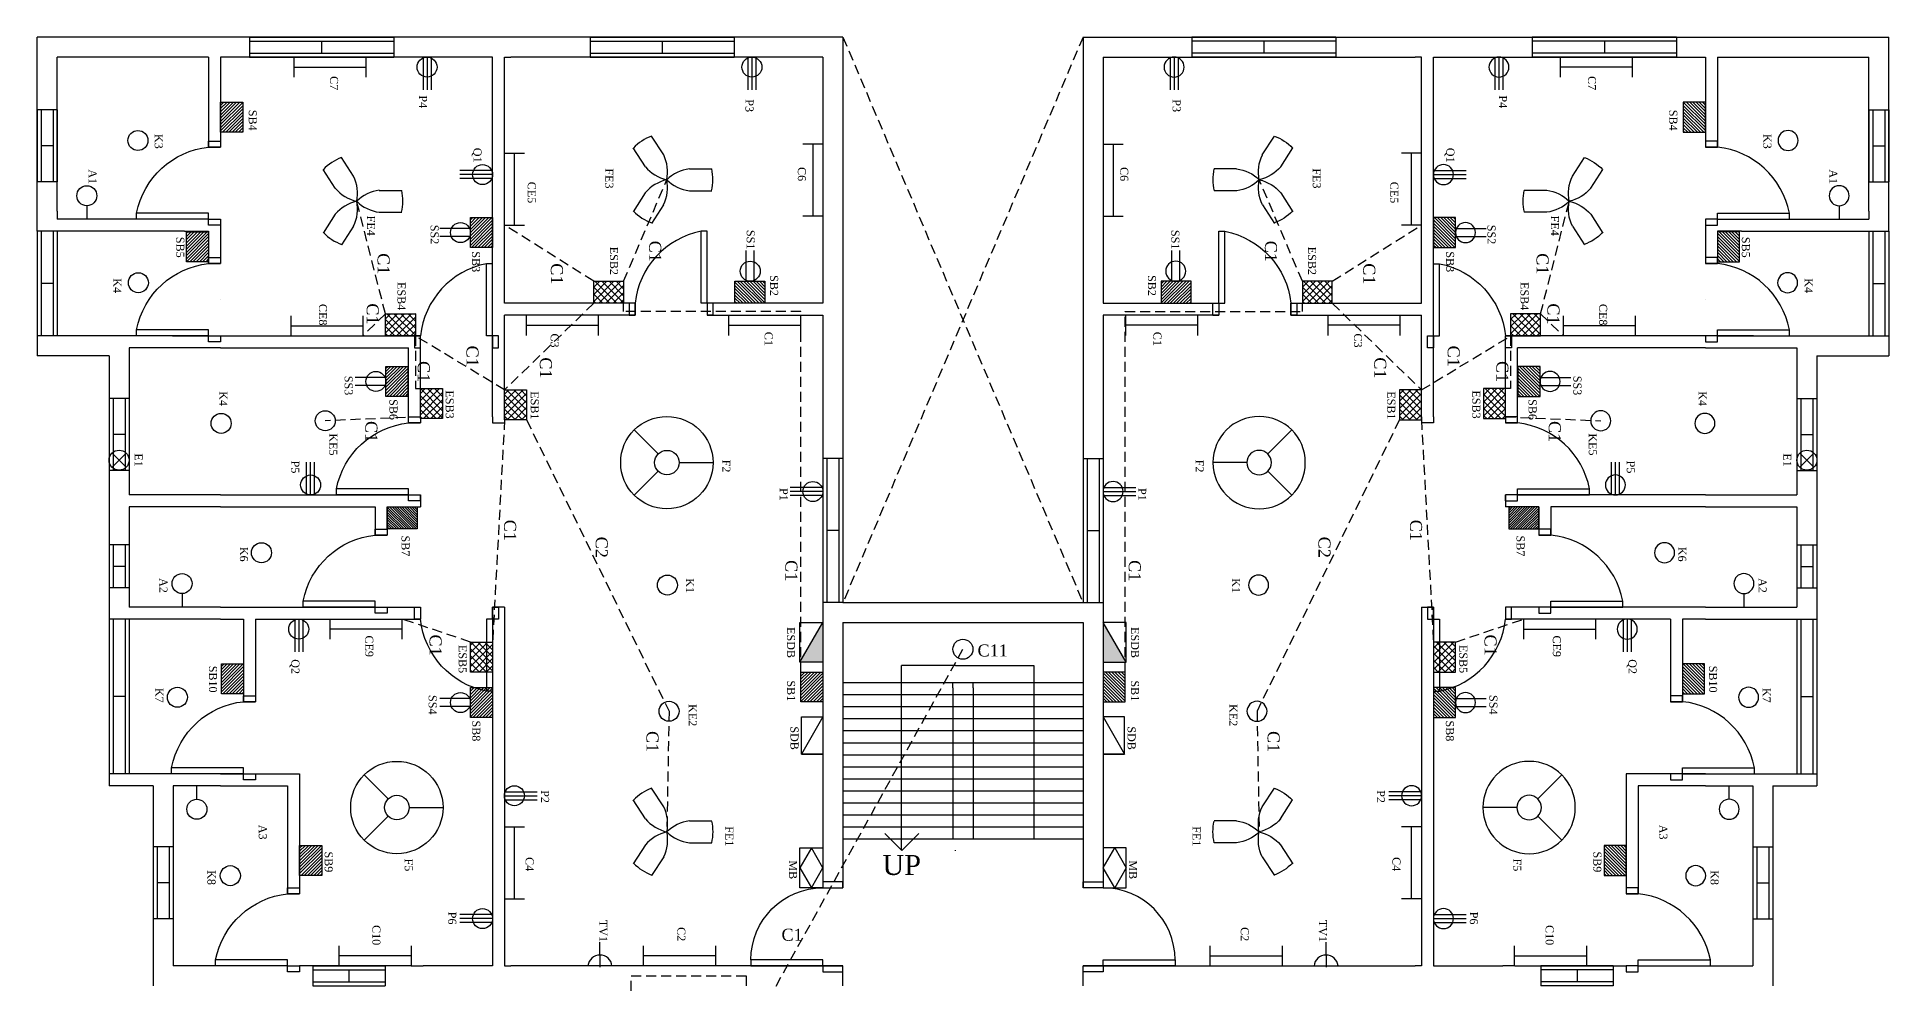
# Model space of a CAD drawing. Header units: inches. Extents: x -1254 to -329, y -221 to 1054.
# Drawn here: x -1254 to -329, y 580 to 1054 of the extents above; entities that cross this region are included whole.
import ezdxf

# ---------------------------------------------------------------- set-up
doc = ezdxf.new("R2010")
doc.units = ezdxf.units.IN
doc.header["$LTSCALE"] = 20
doc.header["$MEASUREMENT"] = 0
doc.linetypes.add('HIDDEN', pattern=[0.375, 0.25, -0.125])
for name, color, linetype in [('Doors', 210, 'Continuous'), ('Emergency', 10, 'HIDDEN'), ('Entire Floor', 18, 'Continuous'), ('Fittings', 18, 'Continuous'), ('Void', 18, 'HIDDEN'), ('Walls', 7, 'Continuous'), ('Windows', 40, 'Continuous')]:
    doc.layers.add(name, color=color, linetype=linetype)
doc.styles.get("Standard").update_dxf_attribs({"font": 'times.ttf', "height": 24})

# ---------------------------------------------------------------- blocks, each defined once
blk = doc.blocks.new('Ceiling Light')
at = {"layer": 'Fittings'}
blk.add_circle((0, 0), 5, dxfattribs=at)
blk = doc.blocks.new('Large Window')
at = {"layer": 'Windows'}
for p, q in [((0, 10), (72, 10)), ((0, 10), (0, 0)), ((72, 10), (72, 0)), ((0, 8), (72, 8)), ((0, 2), (72, 2)), ((0, 0), (72, 0)), ((36, 8), (36, 2))]:
    blk.add_line(p, q, dxfattribs=at)
blk = doc.blocks.new('Scaled Window')
at = {"layer": 'Windows'}
blk.add_blockref('Large Window', (0, 0), dxfattribs=at)
blk = doc.blocks.new('Door')
at = {"layer": 'Doors'}
for p, q in [((-6, 6), (-6, 42)), ((-3, 42), (-6, 42)), ((-3, 6), (-3, 42)), ((-3, 6), (-6, 6))]:
    blk.add_line(p, q, dxfattribs=at)
for points in [[(-42, 0), (-39, 0), (-39, 6), (-42, 6)], [(-3, 0), (0, 0), (0, 6), (-3, 6)]]:
    blk.add_lwpolyline(points, close=True, dxfattribs=at)
blk.add_arc((1.8, 1.73), 41.02, 100.95903, 174.02298, dxfattribs=at)
blk = doc.blocks.new('mirrored door')
at = {"layer": 'Doors', "xscale": -1}
blk.add_blockref('Door', (-42, 0), dxfattribs=at)
blk = doc.blocks.new('Main Door')
at = {"layer": 'Doors'}
for p, q in [((-3, 10), (-3, 46)), ((-3, 46), (0, 46)), ((0, 46), (0, 10)), ((-42, 0), (-42, 10)), ((-42, 10), (-39, 10)), ((-39, 10), (-39, 0)), ((0, 10), (-3, 10)), ((0, 0), (0, 10)), ((0, 10), (3, 10)), ((3, 10), (3, 0)), ((-39, 0), (-42, 0)), ((3, 0), (0, 0))]:
    blk.add_line(p, q, dxfattribs=at)
blk.add_arc((-3, 10), 36, 90, 180, dxfattribs=at)
blk = doc.blocks.new('Fan')
at = {"layer": 'Fittings'}
for p, q in [((0, 6.12), (0, 23.07)), ((-4.32, -4.32), (-16.32, -16.32)), ((4.32, -4.32), (16.32, -16.32))]:
    blk.add_line(p, q, dxfattribs=at)
for radius in [23.07, 6.12]:
    blk.add_circle((0, 0), radius, dxfattribs=at)
blk = doc.blocks.new('Tube Light')
at = {"layer": 'Fittings'}
for p, q in [((0, 0), (-10, 0)), ((-5, 0), (-5, -36)), ((0, -36), (-10, -36))]:
    blk.add_line(p, q, dxfattribs=at)
blk = doc.blocks.new('3 pin socket')
at = {"layer": 'Fittings'}
for p, q in [((-0.42, 2), (-16.42, 2)), ((0, 0), (-16.42, 0)), ((-0.42, -2), (-16.42, -2))]:
    blk.add_line(p, q, dxfattribs=at)
blk.add_circle((-5, 0), 5, dxfattribs=at)
blk = doc.blocks.new('2 pin socket')
at = {"layer": 'Fittings'}
for p, q in [((0.42, 2), (15.36, 2)), ((0.42, -2), (15.36, -2))]:
    blk.add_line(p, q, dxfattribs=at)
blk.add_circle((5, 0), 5, dxfattribs=at)
blk = doc.blocks.new('Wall Light')
at = {"layer": 'Fittings'}
blk.add_line((-6.74, 0), (0, 0), dxfattribs=at)
blk.add_circle((-11.74, 0), 5, dxfattribs=at)
blk = doc.blocks.new('SB New')
at = {"layer": 'Fittings'}
blk.add_lwpolyline([(0, 14.97), (11.03, 14.97), (11.03, 0), (0, 0)], close=True, dxfattribs=at)
blk = doc.blocks.new('SBB')
at = {"layer": 'Fittings'}
h = blk.add_hatch(dxfattribs=at)
h.set_pattern_fill('ANSI31', color=256, scale=7, style=0)
h.set_pattern_definition([(45, (139.0876, 45.9902), (-0.6187184, 0.6187184), [])])
h.paths.add_polyline_path([(-0.04, 14.97), (10.99, 14.97), (10.99, 0), (-0.04, 0)])
blk = doc.blocks.new('Switch Board New')
at = {"layer": 'Fittings'}
h = blk.add_hatch(dxfattribs=at)
h.set_pattern_fill('ANSI31', color=256, scale=9, style=0)
h.set_pattern_definition([(45, (175.8461, 25.8349), (-0.795495, 0.795495), [])])
h.paths.add_polyline_path([(0, 14.97), (11.03, 14.97), (11.03, 0), (0, 0)])
blk.add_blockref('SB New', (0, 0), dxfattribs=at)
blk = doc.blocks.new('Emergency Switch Board')
at = {"layer": 'Fittings'}
h = blk.add_hatch(dxfattribs=at)
h.set_pattern_fill('ANSI37', color=256, scale=20, style=0)
h.set_pattern_definition([(45, (255.487, -103.99), (-1.767767, 1.767767), []), (135, (255.487, -103.99), (-1.767767, -1.767767), [])])
h.paths.add_polyline_path([(0, 14.97), (11.03, 14.97), (11.03, 0), (0, 0)])
blk.add_lwpolyline([(0, 14.97), (11.03, 14.97), (11.03, 0), (0, 0)], close=True, dxfattribs=at)
blk = doc.blocks.new('Fan 2')
at = {"layer": 'Fittings'}
for p, q in [((-5.45, 11.3), (-5.44, 22.48)), ((5.46, 11.29), (5.45, 22.48)), ((-12.46, -1.53), (-21.85, -7.6)), ((12.45, -1.54), (21.84, -7.63)), ((-6.54, -10.7), (-15.94, -16.75)), ((6.53, -10.71), (15.93, -16.77))]:
    blk.add_line(p, q, dxfattribs=at)
for centre, radius, start, end in [((-0.14, 0.11), 22.98, 75.91468, 103.3202), ((13.84, 13.65), 19.44, 186.94718, 224.59395), ((-13.83, 13.65), 19.44, 315.37409, 353.02087), ((-3.99, -18.96), 19.37, 78.10291, 115.90013), ((3.97, -18.96), 19.37, 64.03867, 101.83588), ((-0.14, 0.11), 22.98, 199.53348, 226.93942), ((-19.05, 4.29), 19.52, 309.83772, 347.29761), ((19.05, 4.27), 19.52, 192.64119, 230.10108), ((-0.14, 0.11), 22.98, 313.39695, 340.80356)]:
    blk.add_arc(centre, radius, start, end, dxfattribs=at)

msp = doc.modelspace()

# ---------------------------------------------------------------- hatches: boundary and pattern name
at = {"layer": 'Fittings'}
for points in [[(-861.61, 741.62), (-861.59, 761.53), (-873.11, 741.62)], [(-710.07, 741.62), (-721.59, 761.53), (-721.56, 741.62)]]:
    msp.add_hatch(color=256, dxfattribs=at).paths.add_polyline_path(points)

# ---------------------------------------------------------------- linework, layer by layer
at = {"layer": 'Defpoints'}
for p, q in [((-1026.69, 864.23), (-1026.69, 1043.96)), ((-1020.69, 920.96), (-1020.69, 1043.96)), ((-1020.69, 1043.96), (-1017.59, 1043.96)), ((-562.48, 1043.96), (-565.59, 1043.96)), ((-562.48, 920.96), (-562.48, 1043.96)), ((-556.48, 864.23), (-556.48, 1043.96)), ((-1254.34, 956.96), (-1254.34, 966.96)), ((-328.84, 956.96), (-328.84, 966.96)), ((-1254.34, 956.96), (-1254.34, 904.71)), ((-1218.34, 956.96), (-1244.34, 956.96)), ((-1244.34, 956.96), (-1244.34, 904.71)), ((-1208.34, 956.96), (-1218.34, 956.96)), ((-1180.59, 956.96), (-1168.59, 956.96)), ((-402.59, 956.96), (-414.59, 956.96)), ((-374.84, 956.96), (-364.84, 956.96)), ((-364.84, 956.96), (-338.84, 956.96)), ((-338.84, 956.96), (-338.84, 904.71)), ((-328.84, 956.96), (-328.84, 904.71)), ((-1017.59, 920.96), (-1020.73, 920.96)), ((-565.59, 920.96), (-562.44, 920.96)), ((-1017.59, 914.96), (-1020.74, 914.96)), ((-1020.69, 864.23), (-1020.69, 914.96)), ((-916.44, 914.96), (-861.59, 914.96)), ((-666.74, 914.96), (-721.59, 914.96)), ((-565.59, 914.96), (-562.44, 914.96)), ((-562.48, 864.23), (-562.48, 914.96)), ((-1254.34, 904.71), (-1254.34, 894.71)), ((-1218.34, 904.71), (-1244.34, 904.71)), ((-1208.34, 904.71), (-1218.34, 904.71)), ((-1180.59, 904.71), (-1162.59, 904.71)), ((-1068.71, 861.23), (-1068.71, 898.71)), ((-1062.71, 864.23), (-1062.71, 904.71)), ((-520.47, 864.23), (-520.47, 904.71)), ((-514.47, 861.23), (-514.47, 898.71)), ((-402.59, 904.71), (-420.59, 904.71)), ((-374.84, 904.71), (-364.84, 904.71)), ((-364.84, 904.71), (-338.84, 904.71)), ((-328.84, 904.71), (-328.84, 894.71)), ((-1244.34, 894.71), (-1254.34, 894.71)), ((-1218.34, 894.71), (-1244.34, 894.71)), ((-364.84, 894.71), (-338.84, 894.71)), ((-338.84, 894.71), (-328.84, 894.71)), ((-1026.69, 864.23), (-1026.69, 861.23)), ((-1026.69, 861.23), (-1020.75, 861.23)), ((-556.48, 861.23), (-562.42, 861.23)), ((-556.48, 864.23), (-556.48, 861.23)), ((-1068.71, 819.21), (-1062.71, 819.21)), ((-1062.71, 822.23), (-1062.71, 819.21)), ((-520.47, 822.23), (-520.47, 819.21)), ((-514.47, 819.21), (-520.47, 819.21)), ((-1067.34, 769.21), (-1062.71, 769.21)), ((-1023.59, 769.21), (-1023.69, 769.21)), ((-559.59, 769.21), (-559.48, 769.21)), ((-515.84, 769.21), (-520.47, 769.21)), ((-1067.34, 763.21), (-1062.71, 763.21)), ((-515.84, 763.21), (-520.47, 763.21)), ((-1067.34, 589.96), (-1061.34, 589.96)), ((-1020.78, 589.96), (-1017.59, 589.96)), ((-851.59, 589.96), (-851.59, 589.96)), ((-851.59, 579.96), (-851.59, 589.96)), ((-851.59, 589.96), (-851.59, 589.96)), ((-731.59, 589.96), (-731.59, 589.96)), ((-731.59, 579.96), (-731.59, 589.96)), ((-731.59, 589.96), (-731.59, 589.96)), ((-562.4, 589.96), (-565.59, 589.96)), ((-515.84, 589.96), (-521.84, 589.96))]:
    msp.add_line(p, q, dxfattribs=at)
at = {"layer": 'Emergency'}
for p, q in [((-961.18, 931.99), (-939.64, 982.66)), ((-621.99, 931.99), (-643.53, 982.66)), ((-1080.25, 915.74), (-1094.58, 971.94)), ((-502.93, 915.74), (-488.6, 971.94)), ((-976.15, 931.99), (-1020.69, 959.96)), ((-607.02, 931.99), (-562.48, 959.96)), ((-976.15, 920.96), (-1020.69, 877.7)), ((-961.2, 916.84), (-961.18, 920.96)), ((-872.62, 916.84), (-961.2, 916.84)), ((-872.62, 736.77), (-872.62, 916.84)), ((-710.56, 736.77), (-710.56, 916.84)), ((-710.56, 916.84), (-621.97, 916.84)), ((-621.97, 916.84), (-621.99, 920.96)), ((-607.02, 920.96), (-562.48, 877.7)), ((-1080.25, 915.74), (-1091.5, 904.71)), ((-502.93, 915.74), (-491.67, 904.71)), ((-1020.69, 877.7), (-1065.28, 904.71)), ((-1065.28, 904.71), (-1065.28, 878.41)), ((-562.48, 877.7), (-517.9, 904.71)), ((-517.9, 904.71), (-517.9, 878.41)), ((-1065.28, 878.41), (-1062.71, 878.32)), ((-517.9, 878.41), (-520.47, 878.32)), ((-1062.71, 864.23), (-1110.31, 862.28)), ((-1020.69, 862.73), (-1026.69, 751.72)), ((-1009.66, 862.73), (-938.51, 717.16)), ((-573.51, 862.73), (-644.66, 717.16)), ((-562.48, 862.73), (-556.48, 751.72)), ((-520.47, 864.23), (-472.87, 862.28)), ((-1037.72, 751.72), (-1071.87, 763.23)), ((-545.45, 751.72), (-511.3, 763.23)), ((-885, 579.93), (-791.64, 748.15)), ((-938.51, 717.16), (-939.59, 656.92)), ((-644.66, 717.16), (-643.59, 656.92)), ((-957.39, 247.45), (-957.39, 584.95)), ((-957.39, 584.95), (-899.94, 584.95)), ((-899.94, 584.95), (-899.94, 579.93))]:
    msp.add_line(p, q, dxfattribs=at)
at = {"layer": 'Entire Floor'}
for p, q in [((-776.59, 771.48), (-731.59, 771.48)), ((-776.59, 761.48), (-731.59, 761.48)), ((-822.27, 647.73), (-822.27, 739.98)), ((-796.59, 728.81), (-796.59, 731.48)), ((-795.41, 739.98), (-756.21, 739.98)), ((-786.59, 728.81), (-786.59, 731.48)), ((-776.59, 731.48), (-731.59, 731.48)), ((-756.21, 739.98), (-756.21, 653.48)), ((-796.59, 728.81), (-796.59, 653.48)), ((-786.59, 728.81), (-786.59, 653.48)), ((-776.59, 725.48), (-731.59, 725.48)), ((-776.59, 719.48), (-731.59, 719.48)), ((-776.59, 713.48), (-731.59, 713.48)), ((-776.59, 707.48), (-731.59, 707.48)), ((-776.59, 701.48), (-731.59, 701.48)), ((-776.59, 695.48), (-731.59, 695.48)), ((-776.59, 689.48), (-731.59, 689.48)), ((-776.59, 683.48), (-731.59, 683.48)), ((-776.59, 683.48), (-731.59, 683.48)), ((-776.59, 677.48), (-731.59, 677.48)), ((-776.59, 671.48), (-731.59, 671.48)), ((-776.59, 665.48), (-731.59, 665.48)), ((-776.59, 659.48), (-731.59, 659.48)), ((-776.59, 653.48), (-731.59, 653.48))]:
    msp.add_line(p, q, dxfattribs=at)
at = {"layer": 'Fittings'}
for p, q in [((-1213.34, 842.59), (-1216.87, 846.13)), ((-1213.34, 842.59), (-1216.87, 839.06)), ((-1213.34, 842.59), (-1209.8, 846.13)), ((-1213.34, 842.59), (-1209.8, 839.06)), ((-369.84, 842.59), (-373.37, 846.13)), ((-369.84, 842.59), (-373.37, 839.06)), ((-369.84, 842.59), (-366.3, 846.13)), ((-369.84, 842.59), (-366.3, 839.06)), ((-851.59, 771.48), (-776.59, 771.48)), ((-873.11, 741.62), (-861.59, 761.53)), ((-851.59, 761.48), (-776.59, 761.48)), ((-710.07, 741.62), (-721.59, 761.53)), ((-851.59, 731.48), (-776.59, 731.48)), ((-795.41, 739.98), (-822.27, 739.98)), ((-851.59, 725.48), (-776.59, 725.48)), ((-861.61, 714.37), (-872.33, 695.78)), ((-851.59, 719.48), (-776.59, 719.48)), ((-851.59, 713.48), (-776.59, 713.48)), ((-721.57, 714.37), (-710.84, 695.78)), ((-851.59, 707.48), (-776.59, 707.48)), ((-872.33, 695.78), (-861.61, 695.78)), ((-851.59, 701.48), (-776.59, 701.48)), ((-851.59, 695.48), (-776.59, 695.48)), ((-710.84, 695.78), (-721.57, 695.78)), ((-851.59, 689.48), (-776.59, 689.48)), ((-851.59, 683.48), (-776.59, 683.48)), ((-851.59, 677.48), (-776.59, 677.48)), ((-851.59, 671.48), (-776.59, 671.48)), ((-851.59, 665.48), (-776.59, 665.48)), ((-851.59, 659.48), (-776.59, 659.48)), ((-867.38, 648.97), (-873.13, 639.01)), ((-861.64, 639.01), (-867.38, 648.97)), ((-851.59, 653.48), (-776.59, 653.48)), ((-822.22, 647.68), (-830.71, 656.16)), ((-822.22, 647.68), (-813.74, 656.17)), ((-721.54, 639.01), (-715.79, 648.97)), ((-715.79, 648.97), (-710.05, 639.01)), ((-873.13, 639.01), (-867.38, 629.05)), ((-867.38, 629.05), (-861.64, 639.01)), ((-795.38, 647.53), (-795.41, 647.82)), ((-715.79, 629.05), (-721.54, 639.01)), ((-710.05, 639.01), (-715.79, 629.05)), ((-973.02, 595.41), (-973.02, 601.76)), ((-610.16, 595.41), (-610.16, 601.76)), ((-973.02, 595.41), (-973.02, 589.38)), ((-610.16, 595.41), (-610.16, 589.38))]:
    msp.add_line(p, q, dxfattribs=at)
for points in [[(-890.58, 931.99), (-890.58, 920.96), (-905.55, 920.96), (-905.55, 931.99)], [(-692.59, 931.99), (-692.59, 920.96), (-677.62, 920.96), (-677.62, 931.99)], [(-861.59, 761.53), (-861.61, 741.62), (-873.11, 741.62), (-873.11, 761.53)], [(-721.59, 761.53), (-721.56, 741.62), (-710.07, 741.62), (-710.07, 761.53)], [(-861.61, 714.37), (-861.61, 695.78), (-872.33, 695.78), (-872.33, 714.37)], [(-721.57, 714.37), (-721.57, 695.78), (-710.84, 695.78), (-710.84, 714.37)], [(-861.64, 648.97), (-861.64, 629.05), (-873.13, 629.05), (-873.13, 648.97)], [(-721.54, 648.97), (-721.54, 629.05), (-710.05, 629.05), (-710.05, 648.97)]]:
    msp.add_lwpolyline(points, close=True, dxfattribs=at)
for centre in [(-1213.34, 842.59), (-369.84, 842.59)]:
    msp.add_circle(centre, 5, dxfattribs=at)
for centre, start, end in [((-973.02, 589.38), 5.52893, 173.95218), ((-610.16, 589.38), 6.04782, 174.47107)]:
    msp.add_arc(centre, 6.03, start, end, dxfattribs=at)
at = {"layer": 'Void'}
for p, q in [((-851.59, 1053.96), (-731.59, 771.48)), ((-731.59, 1053.96), (-851.59, 771.48))]:
    msp.add_line(p, q, dxfattribs=at)
at = {"layer": 'Walls'}
for p, q in [((-1254.34, 966.96), (-1254.34, 1053.96)), ((-1218.34, 1053.96), (-1254.34, 1053.96)), ((-851.59, 1053.96), (-1218.34, 1053.96)), ((-851.59, 1053.96), (-851.59, 771.48)), ((-731.59, 1053.96), (-731.59, 771.48)), ((-731.59, 1053.96), (-364.84, 1053.96)), ((-364.84, 1053.96), (-328.84, 1053.96)), ((-328.84, 966.96), (-328.84, 1053.96)), ((-1244.34, 966.96), (-1244.34, 1043.96)), ((-1218.34, 1043.96), (-1244.34, 1043.96)), ((-1208.34, 1043.96), (-1218.34, 1043.96)), ((-1168.59, 1043.96), (-1208.34, 1043.96)), ((-1168.59, 1043.96), (-1168.59, 998.97)), ((-1168.59, 1043.96), (-1168.59, 998.97)), ((-1162.59, 1043.96), (-1162.59, 998.97)), ((-1162.59, 1043.96), (-1162.59, 998.97)), ((-1026.69, 1043.96), (-1162.59, 1043.96)), ((-861.59, 1043.96), (-1017.59, 1043.96)), ((-861.59, 1043.96), (-861.59, 920.96)), ((-721.59, 1043.96), (-721.59, 920.96)), ((-721.59, 1043.96), (-565.59, 1043.96)), ((-556.48, 1043.96), (-420.59, 1043.96)), ((-420.59, 1043.96), (-420.59, 998.97)), ((-420.59, 1043.96), (-420.59, 998.97)), ((-414.59, 1043.96), (-414.59, 998.97)), ((-414.59, 1043.96), (-414.59, 998.97)), ((-414.59, 1043.96), (-374.84, 1043.96)), ((-374.84, 1043.96), (-364.84, 1043.96)), ((-364.84, 1043.96), (-338.84, 1043.96)), ((-338.84, 966.96), (-338.84, 1043.96)), ((-1168.59, 998.97), (-1162.59, 998.97)), ((-414.59, 998.97), (-420.59, 998.97)), ((-1244.34, 966.96), (-1244.34, 962.96)), ((-1208.34, 962.96), (-1244.34, 962.96)), ((-1168.59, 962.96), (-1208.34, 962.96)), ((-1168.59, 962.96), (-1162.59, 962.96)), ((-1162.59, 962.96), (-1162.59, 956.96)), ((-420.59, 962.96), (-420.59, 956.96)), ((-414.59, 962.96), (-420.59, 962.96)), ((-414.59, 962.96), (-374.84, 962.96)), ((-374.84, 962.96), (-338.84, 962.96)), ((-338.84, 966.96), (-338.84, 962.96)), ((-1186.59, 956.96), (-1208.34, 956.96)), ((-1180.59, 956.96), (-1186.59, 956.96)), ((-1168.59, 956.96), (-1168.59, 940.78)), ((-1162.59, 956.96), (-1162.59, 940.78)), ((-420.59, 956.96), (-420.59, 940.78)), ((-414.59, 956.96), (-414.59, 940.78)), ((-402.59, 956.96), (-396.59, 956.96)), ((-396.59, 956.96), (-374.84, 956.96)), ((-1168.59, 940.78), (-1162.59, 940.78)), ((-414.59, 940.78), (-420.59, 940.78)), ((-1162.59, 922.71), (-1162.59, 922.71)), ((-955.43, 920.96), (-1017.59, 920.96)), ((-955.43, 920.96), (-955.43, 914.96)), ((-861.59, 920.96), (-919.44, 920.96)), ((-919.44, 920.96), (-919.44, 914.96)), ((-721.59, 920.96), (-663.74, 920.96)), ((-663.74, 920.96), (-663.74, 914.96)), ((-627.74, 920.96), (-565.59, 920.96)), ((-627.74, 920.96), (-627.74, 914.96)), ((-420.58, 922.71), (-420.59, 922.71)), ((-955.46, 914.96), (-1017.59, 914.96)), ((-955.46, 914.96), (-955.43, 914.96)), ((-916.44, 914.96), (-919.44, 914.96)), ((-861.59, 914.96), (-861.59, 628.96)), ((-721.59, 914.96), (-721.59, 628.96)), ((-666.74, 914.96), (-663.74, 914.96)), ((-627.72, 914.96), (-627.74, 914.96)), ((-627.72, 914.96), (-565.59, 914.96)), ((-1186.59, 904.71), (-1208.34, 904.71)), ((-1208.34, 898.71), (-1208.34, 825.21)), ((-1162.59, 898.71), (-1208.34, 898.71)), ((-1186.59, 904.71), (-1180.59, 904.71)), ((-1162.59, 904.71), (-1062.71, 904.71)), ((-1162.59, 898.71), (-1068.71, 898.71)), ((-420.59, 904.71), (-520.47, 904.71)), ((-420.59, 898.71), (-514.47, 898.71)), ((-420.59, 898.71), (-374.84, 898.71)), ((-396.59, 904.71), (-402.59, 904.71)), ((-396.59, 904.71), (-374.84, 904.71)), ((-374.84, 898.71), (-374.84, 825.21)), ((-1218.34, 894.71), (-1218.34, 679.96)), ((-364.84, 894.71), (-364.84, 679.96)), ((-1068.71, 861.23), (-1062.71, 861.23)), ((-1062.71, 864.23), (-1062.71, 861.23)), ((-1020.69, 861.23), (-1020.75, 861.23)), ((-1020.69, 864.23), (-1020.69, 861.23)), ((-562.48, 864.23), (-562.48, 861.23)), ((-562.48, 861.23), (-562.42, 861.23)), ((-520.47, 864.23), (-520.47, 861.23)), ((-514.47, 861.23), (-520.47, 861.23)), ((-1162.59, 825.21), (-1208.34, 825.21)), ((-1162.59, 825.21), (-1067.34, 825.21)), ((-1067.34, 825.21), (-1062.71, 825.21)), ((-1062.71, 822.23), (-1062.71, 825.21)), ((-515.84, 825.21), (-520.47, 825.21)), ((-520.47, 822.23), (-520.47, 825.21)), ((-420.59, 825.21), (-515.84, 825.21)), ((-420.59, 825.21), (-374.84, 825.21)), ((-1208.34, 819.21), (-1208.34, 769.21)), ((-1162.59, 819.21), (-1208.34, 819.21)), ((-1162.59, 819.21), (-1085.34, 819.21)), ((-1085.34, 819.21), (-1085.34, 805.21)), ((-1079.34, 819.21), (-1079.34, 806.41)), ((-1079.34, 819.21), (-1068.71, 819.21)), ((-503.84, 819.21), (-514.47, 819.21)), ((-503.84, 819.21), (-503.84, 806.41)), ((-497.84, 819.21), (-497.84, 805.21)), ((-420.59, 819.21), (-497.84, 819.21)), ((-420.59, 819.21), (-374.84, 819.21)), ((-374.84, 819.21), (-374.84, 769.21)), ((-1085.34, 805.21), (-1079.34, 805.21)), ((-1079.34, 806.41), (-1079.34, 805.21)), ((-503.84, 806.41), (-503.84, 805.21)), ((-497.84, 805.21), (-503.84, 805.21)), ((-1162.59, 769.21), (-1208.34, 769.21)), ((-1162.59, 769.21), (-1085.34, 769.21)), ((-1085.34, 769.21), (-1079.34, 769.21)), ((-1079.34, 769.21), (-1067.34, 769.21)), ((-1062.71, 769.21), (-1062.71, 763.21)), ((-1026.69, 769.21), (-1026.69, 589.96)), ((-1023.69, 769.21), (-1026.69, 769.21)), ((-1020.78, 769.21), (-1023.59, 769.21)), ((-1020.78, 769.21), (-1020.78, 589.96)), ((-562.4, 769.21), (-562.4, 589.96)), ((-562.4, 769.21), (-559.59, 769.21)), ((-559.48, 769.21), (-556.48, 769.21)), ((-556.48, 769.21), (-556.48, 589.96)), ((-520.47, 769.21), (-520.47, 763.21)), ((-503.84, 769.21), (-515.84, 769.21)), ((-497.84, 769.21), (-503.84, 769.21)), ((-420.59, 769.21), (-497.84, 769.21)), ((-420.59, 769.21), (-374.84, 769.21)), ((-1208.34, 763.21), (-1208.34, 685.96)), ((-1162.59, 763.21), (-1208.34, 763.21)), ((-1162.59, 763.21), (-1151.09, 763.21)), ((-1151.09, 763.21), (-1151.09, 721.81)), ((-1145.09, 763.21), (-1145.09, 723.19)), ((-1145.09, 763.21), (-1067.34, 763.21)), ((-851.59, 761.48), (-851.59, 628.96)), ((-731.59, 761.48), (-731.59, 628.96)), ((-438.09, 763.21), (-515.84, 763.21)), ((-438.09, 763.21), (-438.09, 723.19)), ((-432.09, 763.21), (-432.09, 721.81)), ((-420.59, 763.21), (-432.09, 763.21)), ((-420.59, 763.21), (-374.84, 763.21)), ((-374.84, 763.21), (-374.84, 685.96)), ((-1145.09, 723.19), (-1145.09, 721.81)), ((-438.09, 723.19), (-438.09, 721.81)), ((-1151.09, 721.81), (-1145.09, 721.81)), ((-432.09, 721.81), (-438.09, 721.81)), ((-1162.59, 685.96), (-1208.34, 685.96)), ((-1162.59, 685.96), (-1151.09, 685.96)), ((-1151.09, 685.96), (-1145.09, 685.96)), ((-1145.09, 685.96), (-1129.09, 685.96)), ((-1129.09, 685.96), (-1123.09, 685.96)), ((-1123.09, 685.96), (-1123.09, 627.46)), ((-460.09, 685.96), (-460.09, 627.46)), ((-454.09, 685.96), (-460.09, 685.96)), ((-438.09, 685.96), (-454.09, 685.96)), ((-432.09, 685.96), (-438.09, 685.96)), ((-420.59, 685.96), (-432.09, 685.96)), ((-420.59, 685.96), (-374.84, 685.96)), ((-1208.34, 679.96), (-1218.34, 679.96)), ((-1196.34, 679.96), (-1208.34, 679.96)), ((-1196.34, 679.96), (-1196.34, 589.96)), ((-1186.34, 679.96), (-1186.34, 589.96)), ((-1162.59, 679.96), (-1186.34, 679.96)), ((-1162.59, 679.96), (-1151.09, 679.96)), ((-1151.09, 679.96), (-1129.09, 679.96)), ((-1129.09, 679.96), (-1129.09, 625.96)), ((-454.09, 679.96), (-454.09, 625.96)), ((-432.09, 679.96), (-454.09, 679.96)), ((-420.59, 679.96), (-432.09, 679.96)), ((-420.59, 679.96), (-396.84, 679.96)), ((-396.84, 679.96), (-396.84, 589.96)), ((-386.84, 679.96), (-386.84, 589.96)), ((-386.84, 679.96), (-374.84, 679.96)), ((-374.84, 679.96), (-364.84, 679.96)), ((-1129.09, 625.96), (-1123.09, 625.96)), ((-1123.09, 627.46), (-1123.09, 625.96)), ((-861.59, 628.96), (-851.59, 628.96)), ((-721.59, 628.96), (-731.59, 628.96)), ((-460.09, 627.46), (-460.09, 625.96)), ((-454.09, 625.96), (-460.09, 625.96)), ((-1196.34, 589.96), (-1196.34, 579.96)), ((-1129.09, 589.96), (-1186.34, 589.96)), ((-1129.09, 589.96), (-1123.09, 589.96)), ((-1067.34, 589.96), (-1123.09, 589.96)), ((-1026.78, 589.96), (-1061.34, 589.96)), ((-861.59, 589.96), (-1017.59, 589.96)), ((-861.59, 589.96), (-851.59, 589.96)), ((-721.59, 589.96), (-731.59, 589.96)), ((-721.59, 589.96), (-565.59, 589.96)), ((-556.4, 589.96), (-521.84, 589.96)), ((-515.84, 589.96), (-460.09, 589.96)), ((-454.09, 589.96), (-460.09, 589.96)), ((-454.09, 589.96), (-396.84, 589.96)), ((-386.84, 589.96), (-386.84, 579.96))]:
    msp.add_line(p, q, dxfattribs=at)
at = {"layer": 'Windows'}
for p, q in [((-1244.34, 956.96), (-1254.34, 956.96)), ((-1254.34, 956.96), (-1254.34, 904.71)), ((-1252.34, 956.96), (-1252.34, 904.71)), ((-1246.34, 956.96), (-1246.34, 904.71)), ((-1244.34, 956.96), (-1244.34, 904.71)), ((-338.84, 956.96), (-338.84, 904.71)), ((-338.84, 956.96), (-328.84, 956.96)), ((-336.84, 956.96), (-336.84, 904.71)), ((-330.84, 956.96), (-330.84, 904.71)), ((-328.84, 956.96), (-328.84, 904.71)), ((-1246.34, 930.84), (-1252.34, 930.84)), ((-336.84, 930.84), (-330.84, 930.84)), ((-1244.34, 904.71), (-1254.34, 904.71)), ((-338.84, 904.71), (-328.84, 904.71)), ((-1208.34, 763.21), (-1218.34, 763.21)), ((-1218.34, 763.21), (-1218.34, 685.96)), ((-1216.34, 763.21), (-1216.34, 685.96)), ((-1210.34, 763.21), (-1210.34, 685.96)), ((-1208.34, 763.21), (-1208.34, 685.96)), ((-374.84, 763.21), (-364.84, 763.21)), ((-374.84, 763.21), (-374.84, 685.96)), ((-372.84, 763.21), (-372.84, 685.96)), ((-366.84, 763.21), (-366.84, 685.96)), ((-364.84, 763.21), (-364.84, 685.96)), ((-1210.34, 724.59), (-1216.34, 724.59)), ((-372.84, 724.59), (-366.84, 724.59)), ((-1208.34, 685.96), (-1218.34, 685.96)), ((-374.84, 685.96), (-364.84, 685.96))]:
    msp.add_line(p, q, dxfattribs=at)

# ---------------------------------------------------------------- block references
at = {"layer": 'Defpoints', "rotation": 180}
msp.add_blockref('mirrored door', (-1065.69, 769.21), dxfattribs=at)
at = {"layer": 'Defpoints', "xscale": -1, "rotation": 180}
msp.add_blockref('mirrored door', (-517.48, 769.21), dxfattribs=at)
at = {"layer": 'Doors'}
for name, p, rotation in [('mirrored door', (-1162.59, 1001.97), 90), ('mirrored door', (-1162.59, 943.78), 90), ('mirrored door', (-1062.71, 864.21), 90), ('mirrored door', (-1079.34, 808.21), 90), ('mirrored door', (-1145.09, 724.96), 90), ('Main Door', (-731.59, 589.96), 270), ('mirrored door', (-1123.09, 628.96), 90)]:
    msp.add_blockref(name, p, dxfattribs=dict(at, rotation=rotation))
at = {"layer": 'Doors', "xscale": -1}
for name, p, rotation in [('mirrored door', (-420.59, 1001.97), 270), ('mirrored door', (-420.59, 943.78), 270), ('mirrored door', (-520.47, 864.21), 270), ('mirrored door', (-503.84, 808.21), 270), ('mirrored door', (-438.09, 724.96), 270), ('Main Door', (-851.59, 589.96), 90), ('mirrored door', (-460.09, 628.96), 270)]:
    msp.add_blockref(name, p, dxfattribs=dict(at, rotation=rotation))
at = {"layer": 'Doors'}
for p in [(-916.44, 914.96), (-1023.71, 898.71)]:
    msp.add_blockref('Door', p, dxfattribs=at)
at = {"layer": 'Doors', "xscale": -1}
for p in [(-666.74, 914.96), (-559.46, 898.71)]:
    msp.add_blockref('Door', p, dxfattribs=at)
at = {"layer": 'Fittings'}
for name, p, rotation in [('Tube Light', (-1126.01, 1043.96), 90), ('3 pin socket', (-1059.44, 1043.96), 90), ('3 pin socket', (-897.09, 1043.96), 90), ('Ceiling Light', (-1203.91, 1002.29), 270), ('Fan 2', (-939.64, 982.66), 270), ('Fan 2', (-1094.58, 971.94), 270), ('Tube Light', (-1020.69, 959.96), 180), ('Wall Light', (-1229.45, 962.96), 270), ('Switch Board New', (-1026.69, 963.76), 180), ('Switch Board New', (-1168.59, 956.64), 180), ('2 pin socket', (-1037.72, 956.28), 180), ('2 pin socket', (-897.91, 931.99), 90), ('Ceiling Light', (-1203.71, 931.24), 270), ('Emergency Switch Board', (-961.18, 920.96), 90), ('Switch Board New', (-890.58, 920.96), 90), ('Tube Light', (-1127.5, 914.71), 90), ('Emergency Switch Board', (-1065.28, 904.71), 90), ('Tube Light', (-1009.95, 914.96), 90), ('Tube Light', (-908.73, 914.96), 90), ('Switch Board New', (-1068.95, 889.42), 180), ('2 pin socket', (-1079.98, 881.94), 180), ('Ceiling Light', (-1162.34, 860.99), 270), ('Ceiling Light', (-1110.31, 862.28), 270), ('Fan', (-939.58, 841.38), 270), ('3 pin socket', (-1117.61, 825.21), 270), ('SB New', (-1079.29, 819.25), 270), ('SBB', (-1079.29, 819.21), 270), ('Ceiling Light', (-1142.18, 796.37), 270), ('Wall Light', (-1181.86, 769.21), 270), ('Ceiling Light', (-939.32, 780.21), 270), ('3 pin socket', (-1123.57, 763.21), 90), ('Tube Light', (-1071.87, 753.23), 270), ('Emergency Switch Board', (-1026.69, 751.72), 180), ('Switch Board New', (-1151.09, 740.82), 180), ('Switch Board New', (-861.59, 736.77), 180), ('Ceiling Light', (-1184.19, 724.16), 270), ('2 pin socket', (-1037.72, 721.52), 180), ('Switch Board New', (-1026.69, 729), 180), ('Ceiling Light', (-938.51, 717.16), 270), ('Fan', (-1074.52, 669.09), 270), ('Wall Light', (-1174.46, 679.96), 90), ('3 pin socket', (-1020.78, 674.98), 180), ('Fan 2', (-939.59, 656.92), 270), ('Tube Light', (-1020.78, 623.48), 180), ('Ceiling Light', (-1157.74, 635.05), 270), ('Tube Light', (-1067.27, 589.96), 270), ('Tube Light', (-915.19, 589.96), 270)]:
    msp.add_blockref(name, p, dxfattribs=dict(at, rotation=rotation))
at = {"layer": 'Fittings', "xscale": -1}
for name, p, rotation in [('3 pin socket', (-686.08, 1043.96), 270), ('3 pin socket', (-523.73, 1043.96), 270), ('Tube Light', (-457.17, 1043.96), 270), ('Fan 2', (-643.53, 982.66), 90), ('Ceiling Light', (-379.27, 1002.29), 90), ('Tube Light', (-562.48, 959.96), 180), ('Fan 2', (-488.6, 971.94), 90), ('Wall Light', (-353.73, 962.96), 90), ('Switch Board New', (-556.48, 963.76), 180), ('2 pin socket', (-545.45, 956.28), 180), ('Switch Board New', (-414.59, 956.64), 180), ('2 pin socket', (-685.27, 931.99), 270), ('Ceiling Light', (-379.47, 931.24), 90), ('Switch Board New', (-692.59, 920.96), 270), ('Emergency Switch Board', (-621.99, 920.96), 270), ('Tube Light', (-674.44, 914.96), 270), ('Tube Light', (-573.23, 914.96), 270), ('Emergency Switch Board', (-517.9, 904.71), 270), ('Tube Light', (-455.67, 914.71), 270), ('Switch Board New', (-514.23, 889.42), 180), ('2 pin socket', (-503.2, 881.94), 180), ('Fan', (-643.59, 841.38), 90), ('Ceiling Light', (-472.87, 862.28), 90), ('Ceiling Light', (-420.83, 860.99), 90), ('3 pin socket', (-465.56, 825.21), 90), ('SB New', (-503.89, 819.25), 90), ('SBB', (-503.89, 819.21), 90), ('Ceiling Light', (-440.99, 796.37), 90), ('Ceiling Light', (-643.86, 780.21), 90), ('Wall Light', (-401.32, 769.21), 90), ('Tube Light', (-511.3, 753.23), 90), ('3 pin socket', (-459.61, 763.21), 270), ('Emergency Switch Board', (-556.48, 751.72), 180), ('Switch Board New', (-432.09, 740.82), 180), ('Switch Board New', (-721.59, 736.77), 180), ('Ceiling Light', (-644.66, 717.16), 90), ('Switch Board New', (-556.48, 729), 180), ('2 pin socket', (-545.45, 721.52), 180), ('Ceiling Light', (-398.98, 724.16), 90), ('Fan', (-508.66, 669.09), 90), ('Fan 2', (-643.59, 656.92), 90), ('3 pin socket', (-562.4, 674.98), 180), ('Wall Light', (-408.71, 679.96), 270), ('Tube Light', (-562.4, 623.48), 180), ('Ceiling Light', (-425.43, 635.05), 90), ('Tube Light', (-667.99, 589.96), 90), ('Tube Light', (-515.9, 589.96), 90)]:
    msp.add_blockref(name, p, dxfattribs=dict(at, rotation=rotation))
at = {"layer": 'Fittings'}
for name, p in [('Switch Board New', (-1162.59, 1006.44)), ('Tube Light', (-861.59, 1000.53)), ('3 pin socket', (-1026.69, 985.24)), ('Emergency Switch Board', (-1062.71, 863.35)), ('Emergency Switch Board', (-1020.69, 862.73)), ('3 pin socket', (-861.59, 826.93)), ('Ceiling Light', (-791.64, 748.15)), ('Switch Board New', (-1123.09, 635.19)), ('3 pin socket', (-1026.69, 613.59))]:
    msp.add_blockref(name, p, dxfattribs=at)
at = {"layer": 'Fittings', "xscale": -1}
for name, p in [('Switch Board New', (-420.59, 1006.44)), ('Tube Light', (-721.59, 1000.53)), ('3 pin socket', (-556.48, 985.24)), ('Emergency Switch Board', (-562.48, 862.73)), ('Emergency Switch Board', (-520.47, 863.35)), ('3 pin socket', (-721.59, 826.93)), ('Switch Board New', (-460.09, 635.19)), ('3 pin socket', (-556.48, 613.59))]:
    msp.add_blockref(name, p, dxfattribs=at)
at = {"layer": 'Windows'}
for p in [(-1148.11, 1043.96), (-977.94, 1043.96)]:
    msp.add_blockref('Large Window', p, dxfattribs=at)
for name, p, xscale in [('Large Window', (-605.23, 1043.96), -1), ('Large Window', (-435.07, 1043.96), -1), ('Scaled Window', (-1116.44, 579.96), 0.5), ('Scaled Window', (-466.74, 579.96), -0.5)]:
    msp.add_blockref(name, p, dxfattribs=dict(at, xscale=xscale))
for name, p, xscale, rotation in [('Scaled Window', (-1254.34, 1017.66), 0.5, 270), ('Scaled Window', (-328.84, 1017.66), -0.5, 90), ('Scaled Window', (-1218.34, 873.42), 0.5, 270), ('Scaled Window', (-364.84, 873.42), -0.5, 90), ('Large Window', (-721.59, 843.48), -1, 90), ('Scaled Window', (-1218.34, 800.35), 0.2999999999999545, 270), ('Scaled Window', (-364.84, 800.35), -0.2999999999999545, 90), ('Scaled Window', (-1196.34, 649.41), 0.5, 270), ('Scaled Window', (-386.84, 649.41), -0.5, 90)]:
    msp.add_blockref(name, p, dxfattribs=dict(at, xscale=xscale, rotation=rotation))
at = {"layer": 'Windows', "rotation": 270}
msp.add_blockref('Large Window', (-861.59, 843.48), dxfattribs=at)

# ---------------------------------------------------------------- texts
at = {"layer": 'Emergency', "char_height": 6, "rotation": 270}
for s, insert, width, attachment_point in [('C1', (-1078.14, 945.99), 19.17, 1), ('C1', (-942.41, 952.21), 19.17, 1), ('C1', (-640.77, 952.21), 19.17, 7), ('C1', (-505.03, 945.99), 19.17, 7), ('C1', (-991.53, 940.96), 19.17, 1), ('C1', (-591.64, 940.96), 19.17, 7), ('C1', (-1083.6, 920.93), 19.17, 1), ('C1', (-499.58, 920.93), 19.17, 7), ('C1', (-1033.71, 899.83), 33.4366, 1), ('C1', (-549.46, 899.83), 33.4366, 7), ('C1', (-1058.06, 892.11), 33.4366, 1), ('C1', (-997.04, 893.96), 33.4366, 1), ('C1', (-586.14, 893.96), 33.4366, 7), ('C1', (-525.12, 892.11), 33.4366, 7), ('C1', (-1084.24, 862.15), 19.17, 1), ('C1', (-498.93, 862.15), 19.17, 7), ('C1', (-1014.91, 812.84), 33.4366, 1), ('C1', (-568.26, 812.84), 33.4366, 7), ('C2', (-969.14, 804.38), 21.2537, 1), ('C2', (-614.03, 804.38), 21.2537, 7), ('C1', (-874.34, 792.69), 33.4366, 1), ('C1', (-708.84, 792.69), 33.4366, 7), ('C1', (-1052.15, 755.5), 19.17, 1), ('C1', (-531.03, 755.5), 19.17, 7), ('C1', (-943.75, 707.28), 19.17, 1), ('C1', (-639.43, 707.28), 19.17, 7)]:
    msp.add_mtext(s, dxfattribs=dict(at, insert=insert, width=width, attachment_point=attachment_point))
at = {"layer": 'Emergency', "insert": (-882.29, 608.54), "char_height": 6, "width": 46.8702, "attachment_point": 1}
msp.add_mtext('C1', dxfattribs=at)
at = {"layer": 'Fittings', "char_height": 4, "rotation": 270}
for s, insert, width, attachment_point in [('C7', (-1103.88, 1034.45), 13.6619, 1), ('C7', (-479.3, 1034.45), 13.6619, 7), ('P4', (-1059.41, 1024.83), 13.4705, 1), ('P3', (-896.28, 1022.86), 15.4379, 1), ('P3', (-686.89, 1022.86), 15.4379, 7), ('P4', (-523.77, 1024.83), 13.4705, 7), ('SB4', (-1144.51, 1017.62), 18.3192, 1), ('SB4', (-438.67, 1017.62), 18.3192, 7), ('   K3', (-1191.52, 1010.08), 14.8781, 1), ('   K3', (-391.65, 1010.08), 14.8781, 7), ('Q1', (-1032.19, 998.64), 14.7175, 1), ('Q1', (-550.98, 998.64), 14.7175, 7), ('A1', (-1224.51, 987.87), 10.1148, 1), ('CE5', (-1005.1, 981.68), 20.0231, 1), ('FE3', (-966.34, 988.38), 16.2687, 1), ('C6', (-870.11, 989.01), 24.8887, 1), ('C6', (-713.06, 989.01), 24.8887, 7), ('FE3', (-616.84, 988.38), 16.2687, 7), ('CE5', (-578.08, 981.68), 20.0231, 7), ('A1', (-358.67, 987.87), 10.1148, 7), ('    FE4', (-1085.39, 970.81), 20.9198, 1), ('    FE4', (-497.79, 970.81), 20.9198, 7), ('SB5', (-1180.76, 954.15), 13.4295, 1), ('SS2', (-1053.65, 960.19), 10.5633, 1), ('SS1', (-895.67, 957.61), 17.3226, 1), ('SS1', (-687.51, 957.61), 17.3226, 7), ('SS2', (-529.52, 960.19), 10.5633, 7), ('SB5', (-402.42, 954.15), 13.4295, 7), ('SB3', (-1032.96, 946.94), 10.1091, 1), ('ESB2', (-964, 949.2), 14.3687, 1), ('ESB2', (-619.18, 949.2), 14.3687, 7), ('SB3', (-550.21, 946.94), 10.1091, 7), ('K4', (-1212.24, 933.46), 13.2858, 1), ('ESB4', (-1070.19, 931.59), 17.543, 1), ('SB2', (-883.96, 935.07), 12.5682, 1), ('SB2', (-699.22, 935.07), 12.5682, 7), ('ESB4', (-512.99, 931.59), 17.543, 7), ('K4', (-370.94, 933.46), 13.2858, 7), ('CE8', (-1109.45, 920.64), 13.5297, 1), ('CE8', (-473.73, 920.64), 13.5297, 7), ('\\PC3', (-986.95, 905.9), 17.9033, 1), ('C1', (-886.71, 906.73), 20.4015, 1), ('C1', (-696.47, 906.73), 20.4015, 7), ('\\PC3', (-596.22, 905.9), 17.9033, 7), ('SS3', (-1096.61, 884.76), 10.2383, 1), ('SS3', (-486.57, 884.76), 10.2383, 7), ('K4', (-1159.23, 877.05), 7.9115, 1), ('SB6', (-1074.19, 873.1), 11.6338, 1), ('ESB3', (-1046.08, 877.43), 17.9578, 1), ('ESB1', (-1003.58, 877.02), 17.0327, 1), ('ESB1', (-579.59, 877.02), 17.0327, 7), ('ESB3', (-537.1, 877.43), 17.9578, 7), ('SB6', (-508.99, 873.1), 11.6338, 7), ('K4', (-423.95, 877.05), 7.9115, 7), ('KE5', (-1104.29, 855.99), 10.9882, 1), ('KE5', (-478.89, 855.99), 10.9882, 7), ('E1', (-1201.56, 845.99), 25.0881, 1), ('     F2', (-907.85, 850.4), 49.235, 1), ('     F2', (-675.33, 850.4), 49.235, 7), ('E1', (-381.62, 845.99), 25.0881, 7), ('P5', (-1123.25, 842.36), 15.3575, 1), ('P5', (-459.92, 842.36), 15.3575, 7), ('P1', (-879.13, 828.69), 13.0828, 1), ('P1', (-704.04, 828.69), 13.0828, 7), ('K6', (-1148.95, 799.31), 16.3544, 1), ('SB7', (-1068.17, 804.97), 11.2639, 1), ('SB7', (-515, 804.97), 11.2639, 7), ('K6', (-434.22, 799.31), 16.3544, 7), ('A2', (-1189.17, 783.71), 15.348, 1), ('  K1', (-926, 786.62), 11.4624, 1), ('  K1', (-657.17, 786.62), 11.4624, 7), ('A2', (-394, 783.71), 15.348, 7), ('ESDB', (-875.53, 759.22), 16.6402, 1), ('ESDB', (-707.65, 759.22), 16.6402, 7), ('CE9', (-1086.3, 755.03), 17.1687, 1), ('ESB5', (-1039.6, 750.31), 27.9969, 1), ('ESB5', (-543.57, 750.31), 27.9969, 7), ('CE9', (-496.87, 755.03), 17.1687, 7), ('Q2', (-1123.2, 743.15), 15.1745, 1), ('Q2', (-459.98, 743.15), 15.1745, 7), ('SB10', (-1164.4, 739.94), 12.5676, 1), ('SB1', (-875.49, 732.61), 15.2148, 1), ('SB1', (-707.69, 732.61), 15.2148, 7), ('SB10', (-418.77, 739.94), 12.5676, 7), ('K7', (-1191.18, 728.84), 19.779, 1), ('SS4', (-1054.62, 725.3), 15.1092, 1), ('SS4', (-528.56, 725.3), 15.1092, 7), ('K7', (-392, 728.84), 19.779, 7), ('    KE2', (-924.66, 726.78), 46.4483, 1), ('    KE2', (-658.52, 726.78), 46.4483, 7), ('SB8', (-1032.83, 712.56), 16.5179, 1), ('SDB', (-873.79, 709.65), 14.9673, 1), ('SDB', (-709.39, 709.65), 14.9673, 7), ('SB8', (-550.34, 712.56), 16.5179, 7), ('P2', (-998.42, 677.76), 22.1294, 1), ('P2', (-584.76, 677.76), 22.1294, 7), ('A3', (-1139.5, 660.48), 13.0645, 1), ('FE1', (-906.31, 659.77), 17.2576, 1), ('FE1', (-676.86, 659.77), 17.2576, 7), ('A3', (-443.67, 660.48), 13.0645, 7), ('SB9', (-1106.57, 647.12), 16.9092, 1), ('F5', (-1066.57, 643.58), 22.648, 1), ('   C4', (-1006.17, 648.86), 12.5034, 1), ('MB', (-874.51, 642.69), 17.0627, 1), ('MB', (-708.67, 642.69), 17.0627, 7), ('   C4', (-577.01, 648.86), 12.5034, 7), ('F5', (-516.61, 643.58), 22.648, 7), ('SB9', (-476.61, 647.12), 16.9092, 7), ('K8', (-1165.15, 637.78), 24.2954, 1), ('K8', (-418.02, 637.78), 24.2954, 7), ('P6', (-1044.83, 617.03), 11.6618, 1), ('TV1', (-969.35, 612.95), 37.7947, 1), ('TV1', (-613.83, 612.95), 37.7947, 7), ('P6', (-538.35, 617.03), 11.6618, 7), ('C10', (-1082.72, 610.37), 13.2863, 1), ('C2', (-930.35, 605.82), 10.3022, 2), ('C2', (-652.82, 605.82), 10.3022, 8), ('C10', (-500.46, 610.37), 13.2863, 7)]:
    msp.add_mtext(s, dxfattribs=dict(at, insert=insert, width=width, attachment_point=attachment_point))
at = {"layer": 'Fittings', "attachment_point": 1}
for s, insert, char_height, width in [('C11', (-784.32, 750.54), 6, 24.4795), ('UP', (-831.87, 645.4), 10, 34.5406)]:
    msp.add_mtext(s, dxfattribs=dict(at, insert=insert, char_height=char_height, width=width))

doc.saveas('drawing.dxf')
